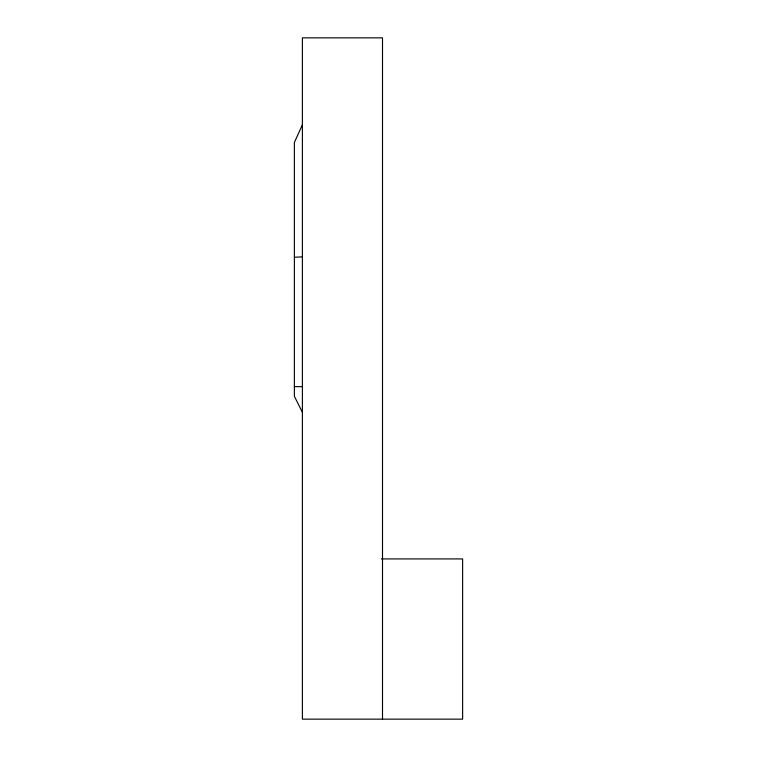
<?xml version="1.0" encoding="UTF-8"?>
<svg xmlns="http://www.w3.org/2000/svg" width="757" height="757" viewBox="0 0 757 757"><rect width="100%" height="100%" fill="white"/><g stroke="black" fill="none" stroke-linecap="round" stroke-linejoin="round"><path stroke-width="1.14" d="M302.393 124.782L294.378 142.458L294.378 396.28L302.393 412.3M294.378 257.266L302.393 256.878M294.378 386.638L302.393 386.638M381.329 558.921L462.622 558.921L462.622 719.15L302.393 719.15L302.393 37.85L382.503 37.85L382.503 719.15"/></g></svg>
